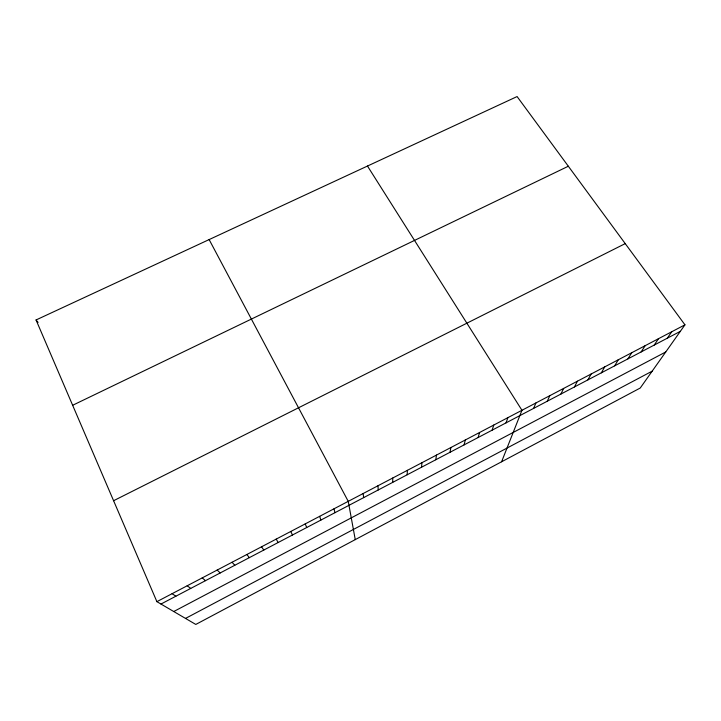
<?xml version="1.0" encoding="UTF-8"?>
<svg xmlns="http://www.w3.org/2000/svg" width="721" height="721" viewBox="0 0 721 721"><rect width="100%" height="100%" fill="white"/><g stroke="black" fill="none" stroke-linecap="round" stroke-linejoin="round"><path stroke-width="1.08" d="M392.72 482.367L392.738 478.023M407.149 474.788L407.401 470.326M421.497 467.253L421.992 462.684M435.772 459.764L436.502 455.077M449.967 452.31L450.94 447.507M464.09 444.893L465.297 439.981M478.14 437.521L479.573 432.492M492.11 430.176L493.777 425.048M506.016 422.885L507.908 417.639M501.582 461.782L521.959 410.276L367.476 166.046M533.603 408.401L535.937 402.949M547.284 401.209L549.844 395.658M560.902 394.063L563.669 388.412M574.448 386.952L577.431 381.193M587.921 379.877L591.112 374.019M601.323 372.838L604.73 366.881M614.662 365.835L618.276 359.788M627.928 358.869L631.749 352.722M641.131 351.938L645.151 345.692M654.262 345.044L658.489 338.708M667.331 338.185L671.756 331.75M684.95 324.829L640.248 388.015L195.797 624.44L156.89 601.656L36.05 319.962L517.092 96.56L684.95 324.829L156.89 601.656M185.522 618.42L652.19 371.144M173.752 611.525L665.744 351.974M160.972 604.045L680.336 331.354M113.594 500.716L625.233 243.617M72.65 405.274L568.328 166.236M172.085 593.689L175.888 596.204M187.199 585.767L190.732 588.417M202.231 577.891L205.494 580.666M217.183 570.05L220.184 572.952M232.054 562.254L234.794 565.282M36.05 319.962L38.096 322.377M246.852 554.494L249.322 557.648M261.561 546.779L263.787 550.06M276.206 539.11L278.162 542.507M209.135 239.579L348.243 501.347L355.255 539.614M290.761 531.476L292.474 535M305.244 523.888L306.704 527.52M319.655 516.335L320.872 520.084M333.985 508.819L334.959 512.694M363.159 493.525L363.636 497.634M377.984 485.756L378.219 489.983"/></g></svg>
